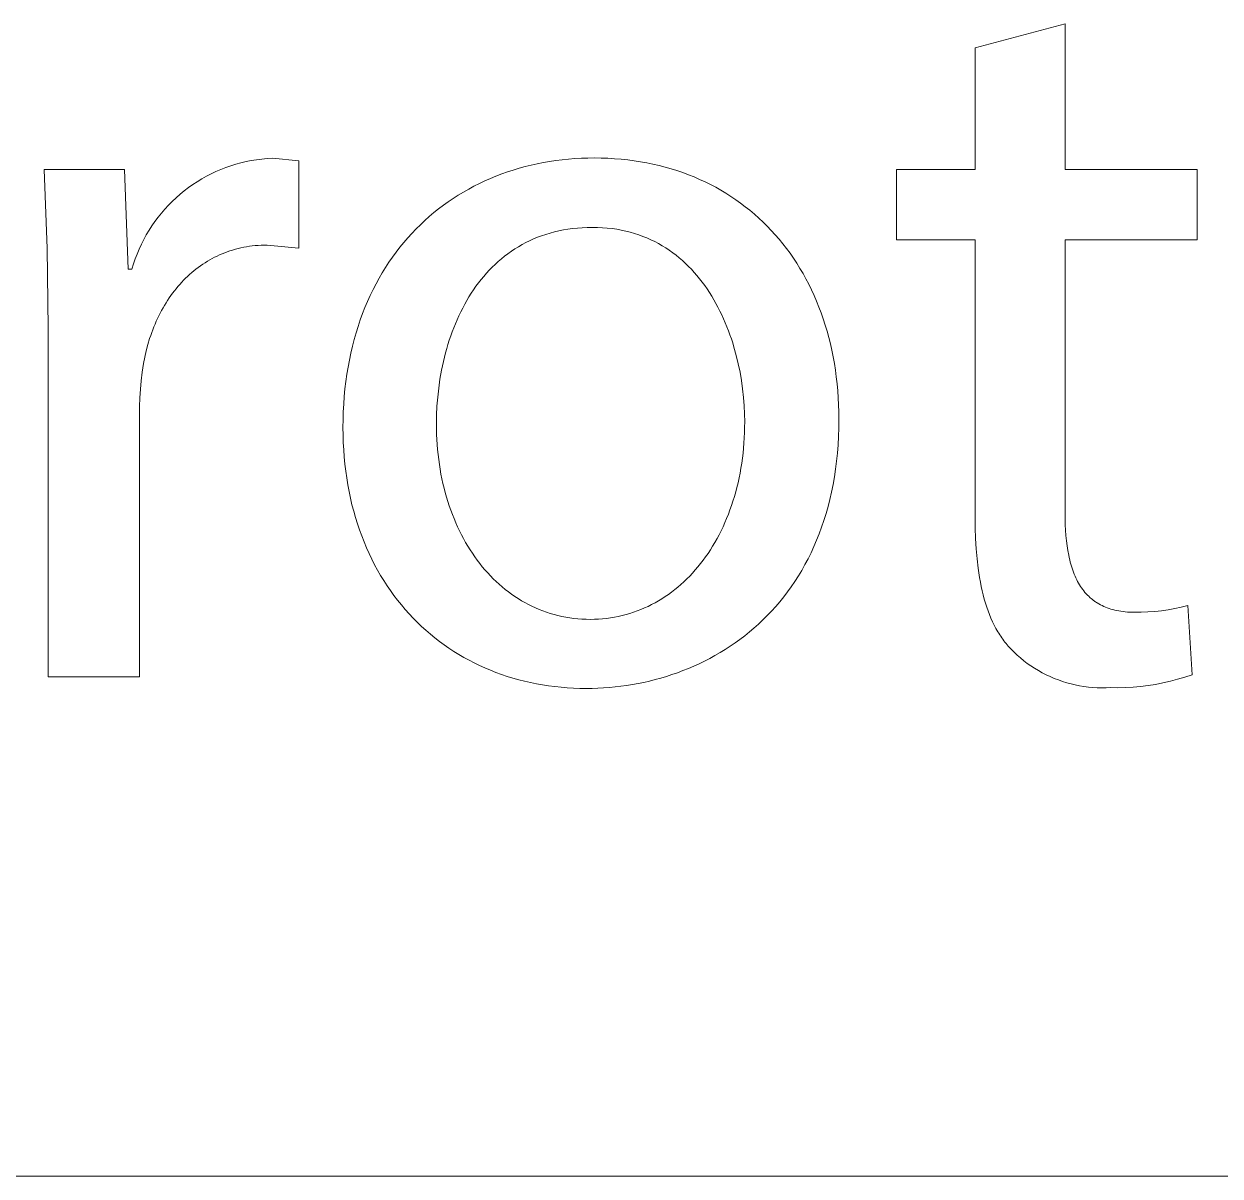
# Model space of a CAD drawing. Header units: millimetres. Extents: x 0 to 4030, y 0 to 2816.
# Drawn here: x 3394.1 to 3440.13, y 0 to 44.34 of the extents above; entities that cross this region are included whole.
import ezdxf

# ---------------------------------------------------------------- set-up
doc = ezdxf.new("R2010")
doc.units = ezdxf.units.MM
doc.header["$MEASUREMENT"] = 0
doc.layers.add('Domyślny', color=7, linetype='Continuous', true_color=0x000000)

msp = doc.modelspace()

# ---------------------------------------------------------------- linework, layer by layer
at = {"layer": 'Domyślny', "color": 18, "lineweight": 15, "true_color": 0x000000}
for p, q in [((3430.705, 43.412), (3434.167, 44.338)), ((3434.167, 44.338), (3434.167, 38.741)), ((3430.705, 38.741), (3430.705, 43.412)), ((3403.052, 39.113), (3403.255, 39.139)), ((3403.255, 39.139), (3403.458, 39.159)), ((3403.458, 39.159), (3403.662, 39.171)), ((3403.662, 39.171), (3404.682, 39.063)), ((3414.811, 39.109), (3415.056, 39.134)), ((3415.056, 39.134), (3415.303, 39.154)), ((3415.303, 39.154), (3415.551, 39.168)), ((3415.551, 39.168), (3415.802, 39.176)), ((3415.802, 39.176), (3416.054, 39.179)), ((3416.054, 39.179), (3416.315, 39.176)), ((3416.315, 39.176), (3416.574, 39.167)), ((3416.574, 39.167), (3416.83, 39.152)), ((3416.83, 39.152), (3417.084, 39.131)), ((3417.084, 39.131), (3417.334, 39.105)), ((3394.998, 35.689), (3394.872, 38.741)), ((3394.872, 38.741), (3397.972, 38.741)), ((3397.972, 38.741), (3398.106, 34.903)), ((3401.487, 38.655), (3401.675, 38.735)), ((3401.675, 38.735), (3401.865, 38.81)), ((3401.865, 38.81), (3402.058, 38.878)), ((3402.058, 38.878), (3402.253, 38.938)), ((3402.253, 38.938), (3402.451, 38.993)), ((3402.451, 38.993), (3402.65, 39.04)), ((3402.65, 39.04), (3402.85, 39.08)), ((3402.85, 39.08), (3403.052, 39.113)), ((3404.682, 39.063), (3404.682, 35.708)), ((3412.706, 38.641), (3412.93, 38.714)), ((3412.93, 38.714), (3413.157, 38.783)), ((3413.157, 38.783), (3413.387, 38.845)), ((3413.387, 38.845), (3413.618, 38.903)), ((3413.618, 38.903), (3413.852, 38.955)), ((3413.852, 38.955), (3414.089, 39.002)), ((3414.089, 39.002), (3414.327, 39.043)), ((3414.327, 39.043), (3414.568, 39.079)), ((3414.568, 39.079), (3414.811, 39.109)), ((3417.334, 39.105), (3417.582, 39.073)), ((3417.582, 39.073), (3417.827, 39.035)), ((3417.827, 39.035), (3418.068, 38.992)), ((3418.068, 38.992), (3418.307, 38.943)), ((3418.307, 38.943), (3418.543, 38.888)), ((3418.543, 38.888), (3418.776, 38.828)), ((3418.776, 38.828), (3419.005, 38.763)), ((3419.005, 38.763), (3419.231, 38.692)), ((3419.231, 38.692), (3419.454, 38.616)), ((3427.685, 36.03), (3427.685, 38.741)), ((3427.685, 38.741), (3430.705, 38.741)), ((3434.167, 38.741), (3439.254, 38.741)), ((3439.254, 38.741), (3439.254, 36.03)), ((3400.597, 38.155), (3400.767, 38.267)), ((3400.767, 38.267), (3400.942, 38.373)), ((3400.942, 38.373), (3401.121, 38.473)), ((3401.121, 38.473), (3401.302, 38.567)), ((3401.302, 38.567), (3401.487, 38.655)), ((3411.626, 38.196), (3411.836, 38.296)), ((3411.836, 38.296), (3412.05, 38.39)), ((3412.05, 38.39), (3412.266, 38.479)), ((3412.266, 38.479), (3412.485, 38.563)), ((3412.485, 38.563), (3412.706, 38.641)), ((3419.454, 38.616), (3419.674, 38.535)), ((3419.674, 38.535), (3419.89, 38.448)), ((3419.89, 38.448), (3420.103, 38.356)), ((3420.103, 38.356), (3420.313, 38.259)), ((3420.313, 38.259), (3420.519, 38.157)), ((3399.955, 37.648), (3400.109, 37.783)), ((3400.109, 37.783), (3400.267, 37.913)), ((3400.267, 37.913), (3400.43, 38.037)), ((3400.43, 38.037), (3400.597, 38.155)), ((3410.621, 37.623), (3410.816, 37.748)), ((3410.816, 37.748), (3411.013, 37.868)), ((3411.013, 37.868), (3411.215, 37.982)), ((3411.215, 37.982), (3411.419, 38.092)), ((3411.419, 38.092), (3411.626, 38.196)), ((3420.519, 38.157), (3420.721, 38.05)), ((3420.721, 38.05), (3420.92, 37.938)), ((3420.92, 37.938), (3421.116, 37.821)), ((3421.116, 37.821), (3421.308, 37.699)), ((3399.523, 37.213), (3399.662, 37.363)), ((3399.662, 37.363), (3399.806, 37.508)), ((3399.806, 37.508), (3399.955, 37.648)), ((3410.058, 37.219), (3410.242, 37.359)), ((3410.242, 37.359), (3410.43, 37.493)), ((3410.43, 37.493), (3410.621, 37.623)), ((3421.308, 37.699), (3421.496, 37.573)), ((3421.496, 37.573), (3421.68, 37.441)), ((3421.68, 37.441), (3421.86, 37.305)), ((3421.86, 37.305), (3422.037, 37.165)), ((3399.139, 36.735), (3399.262, 36.899)), ((3399.262, 36.899), (3399.39, 37.058)), ((3399.39, 37.058), (3399.523, 37.213)), ((3409.527, 36.771), (3409.7, 36.925)), ((3409.7, 36.925), (3409.877, 37.075)), ((3409.877, 37.075), (3410.058, 37.219)), ((3422.037, 37.165), (3422.21, 37.019)), ((3422.21, 37.019), (3422.379, 36.869)), ((3422.379, 36.869), (3422.544, 36.715)), ((3398.807, 36.219), (3398.912, 36.395)), ((3398.912, 36.395), (3399.023, 36.567)), ((3399.023, 36.567), (3399.139, 36.735)), ((3409.031, 36.279), (3409.192, 36.448)), ((3409.192, 36.448), (3409.358, 36.612)), ((3409.358, 36.612), (3409.527, 36.771)), ((3414.684, 36.374), (3414.513, 36.334)), ((3414.858, 36.409), (3414.684, 36.374)), ((3415.035, 36.439), (3414.858, 36.409)), ((3415.216, 36.464), (3415.035, 36.439)), ((3415.4, 36.483), (3415.216, 36.464)), ((3415.587, 36.497), (3415.4, 36.483)), ((3415.779, 36.505), (3415.587, 36.497)), ((3415.973, 36.508), (3415.779, 36.505)), ((3416.168, 36.505), (3415.973, 36.508)), ((3416.36, 36.496), (3416.168, 36.505)), ((3416.547, 36.481), (3416.36, 36.496)), ((3416.731, 36.46), (3416.547, 36.481)), ((3416.912, 36.434), (3416.731, 36.46)), ((3417.088, 36.402), (3416.912, 36.434)), ((3417.262, 36.364), (3417.088, 36.402)), ((3422.544, 36.715), (3422.704, 36.556)), ((3422.704, 36.556), (3422.861, 36.392)), ((3422.861, 36.392), (3423.014, 36.224)), ((3398.617, 35.857), (3398.709, 36.04)), ((3398.709, 36.04), (3398.807, 36.219)), ((3408.57, 35.744), (3408.72, 35.927)), ((3408.72, 35.927), (3408.873, 36.105)), ((3408.873, 36.105), (3409.031, 36.279)), ((3413.413, 35.921), (3413.269, 35.844)), ((3413.56, 35.994), (3413.413, 35.921)), ((3413.711, 36.062), (3413.56, 35.994)), ((3413.865, 36.126), (3413.711, 36.062)), ((3414.022, 36.185), (3413.865, 36.126)), ((3414.182, 36.239), (3414.022, 36.185)), ((3414.346, 36.289), (3414.182, 36.239)), ((3414.513, 36.334), (3414.346, 36.289)), ((3417.431, 36.322), (3417.262, 36.364)), ((3417.597, 36.274), (3417.431, 36.322)), ((3417.76, 36.221), (3417.597, 36.274)), ((3417.919, 36.163), (3417.76, 36.221)), ((3418.074, 36.1), (3417.919, 36.163)), ((3418.226, 36.032), (3418.074, 36.1)), ((3418.375, 35.96), (3418.226, 36.032)), ((3418.52, 35.883), (3418.375, 35.96)), ((3423.014, 36.224), (3423.162, 36.052)), ((3423.162, 36.052), (3423.307, 35.876)), ((3430.705, 36.03), (3427.685, 36.03)), ((3430.705, 25.374), (3430.705, 36.03)), ((3439.254, 36.03), (3434.167, 36.03)), ((3434.167, 36.03), (3434.167, 25.509)), ((3395.033, 32.635), (3394.998, 35.689)), ((3398.379, 35.292), (3398.452, 35.483)), ((3398.452, 35.483), (3398.531, 35.672)), ((3398.531, 35.672), (3398.617, 35.857)), ((3401.628, 35.449), (3401.531, 35.405)), ((3401.726, 35.492), (3401.628, 35.449)), ((3401.825, 35.531), (3401.726, 35.492)), ((3401.926, 35.569), (3401.825, 35.531)), ((3402.028, 35.604), (3401.926, 35.569)), ((3402.131, 35.637), (3402.028, 35.604)), ((3402.235, 35.667), (3402.131, 35.637)), ((3402.341, 35.695), (3402.235, 35.667)), ((3402.448, 35.72), (3402.341, 35.695)), ((3402.556, 35.742), (3402.448, 35.72)), ((3402.665, 35.762), (3402.556, 35.742)), ((3402.775, 35.78), (3402.665, 35.762)), ((3402.887, 35.795), (3402.775, 35.78)), ((3402.999, 35.807), (3402.887, 35.795)), ((3403.113, 35.817), (3402.999, 35.807)), ((3403.228, 35.823), (3403.113, 35.817)), ((3403.344, 35.828), (3403.228, 35.823)), ((3403.461, 35.829), (3403.344, 35.828)), ((3404.682, 35.708), (3403.461, 35.829)), ((3408.285, 35.364), (3408.425, 35.556)), ((3408.425, 35.556), (3408.57, 35.744)), ((3412.726, 35.496), (3412.599, 35.399)), ((3412.857, 35.589), (3412.726, 35.496)), ((3412.991, 35.678), (3412.857, 35.589)), ((3413.129, 35.763), (3412.991, 35.678)), ((3413.269, 35.844), (3413.129, 35.763)), ((3418.662, 35.802), (3418.52, 35.883)), ((3418.8, 35.717), (3418.662, 35.802)), ((3418.935, 35.627), (3418.8, 35.717)), ((3419.066, 35.534), (3418.935, 35.627)), ((3419.195, 35.436), (3419.066, 35.534)), ((3423.307, 35.876), (3423.447, 35.695)), ((3423.447, 35.695), (3423.583, 35.511)), ((3423.583, 35.511), (3423.714, 35.322)), ((3398.254, 34.903), (3398.313, 35.099)), ((3398.313, 35.099), (3398.379, 35.292)), ((3400.891, 35.029), (3400.805, 34.967)), ((3400.978, 35.089), (3400.891, 35.029)), ((3401.067, 35.147), (3400.978, 35.089)), ((3401.157, 35.203), (3401.067, 35.147)), ((3401.249, 35.257), (3401.157, 35.203)), ((3401.341, 35.309), (3401.249, 35.257)), ((3401.436, 35.358), (3401.341, 35.309)), ((3401.531, 35.405), (3401.436, 35.358)), ((3408.016, 34.965), (3408.148, 35.167)), ((3408.148, 35.167), (3408.285, 35.364)), ((3412.235, 35.086), (3412.12, 34.975)), ((3412.353, 35.194), (3412.235, 35.086)), ((3412.474, 35.298), (3412.353, 35.194)), ((3412.599, 35.399), (3412.474, 35.298)), ((3419.32, 35.335), (3419.195, 35.436)), ((3419.441, 35.23), (3419.32, 35.335)), ((3419.56, 35.121), (3419.441, 35.23)), ((3419.675, 35.009), (3419.56, 35.121)), ((3419.787, 34.894), (3419.675, 35.009)), ((3423.714, 35.322), (3423.841, 35.129)), ((3423.841, 35.129), (3423.964, 34.932)), ((3398.106, 34.903), (3398.254, 34.903)), ((3400.319, 34.549), (3400.243, 34.472)), ((3400.396, 34.624), (3400.319, 34.549)), ((3400.475, 34.696), (3400.396, 34.624)), ((3400.555, 34.767), (3400.475, 34.696)), ((3400.637, 34.836), (3400.555, 34.767)), ((3400.72, 34.902), (3400.637, 34.836)), ((3400.805, 34.967), (3400.72, 34.902)), ((3407.648, 34.333), (3407.766, 34.548)), ((3407.766, 34.548), (3407.889, 34.759)), ((3407.889, 34.759), (3408.016, 34.965)), ((3411.794, 34.621), (3411.692, 34.497)), ((3411.9, 34.742), (3411.794, 34.621)), ((3412.008, 34.86), (3411.9, 34.742)), ((3412.12, 34.975), (3412.008, 34.86)), ((3419.895, 34.775), (3419.787, 34.894)), ((3420.001, 34.653), (3419.895, 34.775)), ((3420.103, 34.528), (3420.001, 34.653)), ((3420.202, 34.401), (3420.103, 34.528)), ((3423.964, 34.932), (3424.082, 34.731)), ((3424.082, 34.731), (3424.196, 34.526)), ((3424.196, 34.526), (3424.305, 34.317)), ((3399.955, 34.147), (3399.887, 34.061)), ((3400.025, 34.231), (3399.955, 34.147)), ((3400.096, 34.313), (3400.025, 34.231)), ((3400.169, 34.394), (3400.096, 34.313)), ((3400.243, 34.472), (3400.169, 34.394)), ((3407.426, 33.888), (3407.535, 34.113)), ((3407.535, 34.113), (3407.648, 34.333)), ((3411.403, 34.107), (3411.313, 33.972)), ((3411.496, 34.24), (3411.403, 34.107)), ((3411.593, 34.37), (3411.496, 34.24)), ((3411.692, 34.497), (3411.593, 34.37)), ((3420.298, 34.27), (3420.202, 34.401)), ((3420.391, 34.137), (3420.298, 34.27)), ((3420.481, 34.002), (3420.391, 34.137)), ((3424.305, 34.317), (3424.409, 34.104)), ((3424.409, 34.104), (3424.509, 33.888)), ((3399.629, 33.699), (3399.569, 33.604)), ((3399.691, 33.792), (3399.629, 33.699)), ((3399.755, 33.883), (3399.691, 33.792)), ((3399.82, 33.973), (3399.755, 33.883)), ((3399.887, 34.061), (3399.82, 33.973)), ((3407.224, 33.426), (3407.323, 33.66)), ((3407.323, 33.66), (3407.426, 33.888)), ((3411.143, 33.693), (3411.062, 33.55)), ((3411.226, 33.834), (3411.143, 33.693)), ((3411.313, 33.972), (3411.226, 33.834)), ((3420.567, 33.864), (3420.481, 34.002)), ((3420.651, 33.723), (3420.567, 33.864)), ((3420.732, 33.581), (3420.651, 33.723)), ((3424.509, 33.888), (3424.604, 33.668)), ((3424.604, 33.668), (3424.695, 33.444)), ((3399.344, 33.209), (3399.292, 33.106)), ((3399.398, 33.31), (3399.344, 33.209)), ((3399.453, 33.41), (3399.398, 33.31)), ((3399.51, 33.508), (3399.453, 33.41)), ((3399.569, 33.604), (3399.51, 33.508)), ((3407.042, 32.946), (3407.131, 33.189)), ((3407.131, 33.189), (3407.224, 33.426)), ((3410.909, 33.257), (3410.837, 33.107)), ((3410.984, 33.405), (3410.909, 33.257)), ((3411.062, 33.55), (3410.984, 33.405)), ((3420.809, 33.436), (3420.732, 33.581)), ((3420.884, 33.29), (3420.809, 33.436)), ((3420.955, 33.141), (3420.884, 33.29)), ((3424.695, 33.444), (3424.78, 33.217)), ((3424.78, 33.217), (3424.861, 32.986)), ((3399.146, 32.788), (3399.101, 32.679)), ((3399.193, 32.895), (3399.146, 32.788)), ((3399.242, 33.001), (3399.193, 32.895)), ((3399.292, 33.106), (3399.242, 33.001)), ((3406.881, 32.449), (3406.959, 32.7)), ((3406.959, 32.7), (3407.042, 32.946)), ((3410.702, 32.802), (3410.639, 32.646)), ((3410.768, 32.956), (3410.702, 32.802)), ((3410.837, 33.107), (3410.768, 32.956)), ((3421.024, 32.991), (3420.955, 33.141)), ((3421.09, 32.84), (3421.024, 32.991)), ((3421.153, 32.686), (3421.09, 32.84)), ((3421.213, 32.532), (3421.153, 32.686)), ((3424.861, 32.986), (3424.937, 32.751)), ((3424.937, 32.751), (3425.008, 32.513)), ((3395.033, 19.214), (3395.033, 32.635)), ((3398.937, 32.229), (3398.866, 31.996)), ((3398.976, 32.343), (3398.937, 32.229)), ((3399.016, 32.457), (3398.976, 32.343)), ((3399.057, 32.568), (3399.016, 32.457)), ((3399.101, 32.679), (3399.057, 32.568)), ((3406.808, 32.194), (3406.881, 32.449)), ((3410.522, 32.33), (3410.468, 32.169)), ((3410.579, 32.489), (3410.522, 32.33)), ((3410.639, 32.646), (3410.579, 32.489)), ((3421.27, 32.376), (3421.213, 32.532)), ((3421.324, 32.219), (3421.27, 32.376)), ((3425.008, 32.513), (3425.074, 32.272)), ((3425.074, 32.272), (3425.135, 32.027)), ((3398.866, 31.996), (3398.802, 31.757)), ((3406.679, 31.671), (3406.741, 31.935)), ((3406.741, 31.935), (3406.808, 32.194)), ((3410.368, 31.843), (3410.323, 31.678)), ((3410.417, 32.007), (3410.368, 31.843)), ((3410.468, 32.169), (3410.417, 32.007)), ((3421.375, 32.061), (3421.324, 32.219)), ((3421.424, 31.902), (3421.375, 32.061)), ((3421.512, 31.582), (3421.424, 31.902)), ((3425.135, 32.027), (3425.191, 31.779)), ((3425.191, 31.779), (3425.242, 31.528)), ((3398.746, 31.514), (3398.697, 31.266)), ((3398.802, 31.757), (3398.746, 31.514)), ((3406.572, 31.131), (3406.623, 31.403)), ((3406.623, 31.403), (3406.679, 31.671)), ((3410.24, 31.345), (3410.169, 31.008)), ((3410.28, 31.512), (3410.24, 31.345)), ((3410.323, 31.678), (3410.28, 31.512)), ((3421.59, 31.26), (3421.512, 31.582)), ((3425.242, 31.528), (3425.287, 31.273)), ((3398.649, 30.938), (3398.61, 30.608)), ((3398.697, 31.266), (3398.649, 30.938)), ((3406.488, 30.574), (3406.527, 30.854)), ((3406.527, 30.854), (3406.572, 31.131)), ((3410.169, 31.008), (3410.109, 30.667)), ((3421.657, 30.936), (3421.59, 31.26)), ((3421.713, 30.612), (3421.657, 30.936)), ((3425.287, 31.273), (3425.328, 31.016)), ((3425.328, 31.016), (3425.363, 30.755)), ((3398.61, 30.608), (3398.58, 30.278)), ((3406.454, 30.289), (3406.488, 30.574)), ((3410.109, 30.667), (3410.06, 30.324)), ((3421.758, 30.289), (3421.713, 30.612)), ((3425.363, 30.755), (3425.393, 30.491)), ((3425.393, 30.491), (3425.417, 30.224)), ((3398.56, 29.947), (3398.549, 29.615)), ((3398.58, 30.278), (3398.56, 29.947)), ((3406.405, 29.708), (3406.427, 30)), ((3406.427, 30), (3406.454, 30.289)), ((3410.022, 29.978), (3409.995, 29.632)), ((3410.06, 30.324), (3410.022, 29.978)), ((3421.793, 29.967), (3421.758, 30.289)), ((3421.818, 29.647), (3421.793, 29.967)), ((3425.417, 30.224), (3425.437, 29.954)), ((3425.437, 29.954), (3425.45, 29.681)), ((3398.549, 29.615), (3398.549, 19.214)), ((3406.39, 29.411), (3406.405, 29.708)), ((3409.995, 29.632), (3409.979, 29.285)), ((3421.833, 29.331), (3421.818, 29.647)), ((3425.45, 29.681), (3425.459, 29.405)), ((3406.377, 28.805), (3406.381, 29.11)), ((3406.381, 29.11), (3406.39, 29.411)), ((3409.979, 29.285), (3409.974, 28.939)), ((3421.838, 29.019), (3421.833, 29.331)), ((3421.836, 28.814), (3421.838, 29.019)), ((3425.461, 29.127), (3425.458, 28.792)), ((3425.459, 29.405), (3425.461, 29.127)), ((3406.38, 28.517), (3406.377, 28.805)), ((3409.974, 28.939), (3409.976, 28.739)), ((3409.976, 28.739), (3409.981, 28.541)), ((3421.821, 28.408), (3421.83, 28.61)), ((3421.83, 28.61), (3421.836, 28.814)), ((3425.458, 28.792), (3425.447, 28.463)), ((3406.389, 28.233), (3406.38, 28.517)), ((3406.404, 27.952), (3406.389, 28.233)), ((3409.981, 28.541), (3409.99, 28.344)), ((3409.99, 28.344), (3410.003, 28.149)), ((3410.003, 28.149), (3410.019, 27.956)), ((3421.792, 28.011), (3421.808, 28.209)), ((3421.808, 28.209), (3421.821, 28.408)), ((3425.429, 28.14), (3425.404, 27.823)), ((3425.447, 28.463), (3425.429, 28.14)), ((3406.424, 27.675), (3406.404, 27.952)), ((3406.451, 27.401), (3406.424, 27.675)), ((3410.019, 27.956), (3410.038, 27.764)), ((3410.038, 27.764), (3410.061, 27.574)), ((3421.722, 27.429), (3421.749, 27.621)), ((3421.749, 27.621), (3421.772, 27.815)), ((3421.772, 27.815), (3421.792, 28.011)), ((3425.404, 27.823), (3425.372, 27.511)), ((3406.483, 27.13), (3406.451, 27.401)), ((3410.061, 27.574), (3410.087, 27.387)), ((3410.087, 27.387), (3410.116, 27.201)), ((3410.116, 27.201), (3410.149, 27.017)), ((3421.658, 27.052), (3421.691, 27.239)), ((3421.691, 27.239), (3421.722, 27.429)), ((3425.334, 27.206), (3425.289, 26.906)), ((3425.372, 27.511), (3425.334, 27.206)), ((3406.52, 26.864), (3406.483, 27.13)), ((3406.563, 26.601), (3406.52, 26.864)), ((3410.149, 27.017), (3410.185, 26.835)), ((3410.185, 26.835), (3410.225, 26.655)), ((3421.58, 26.684), (3421.621, 26.867)), ((3421.621, 26.867), (3421.658, 27.052)), ((3425.289, 26.906), (3425.237, 26.612)), ((3406.611, 26.341), (3406.563, 26.601)), ((3406.665, 26.086), (3406.611, 26.341)), ((3410.225, 26.655), (3410.267, 26.478)), ((3410.267, 26.478), (3410.313, 26.302)), ((3410.313, 26.302), (3410.362, 26.129)), ((3421.44, 26.149), (3421.49, 26.325)), ((3421.49, 26.325), (3421.537, 26.503)), ((3421.537, 26.503), (3421.58, 26.684)), ((3425.179, 26.324), (3425.115, 26.042)), ((3425.237, 26.612), (3425.179, 26.324)), ((3406.724, 25.834), (3406.665, 26.086)), ((3406.789, 25.586), (3406.724, 25.834)), ((3410.362, 26.129), (3410.414, 25.958)), ((3410.414, 25.958), (3410.469, 25.79)), ((3410.469, 25.79), (3410.527, 25.624)), ((3421.271, 25.636), (3421.33, 25.804)), ((3421.33, 25.804), (3421.386, 25.975)), ((3421.386, 25.975), (3421.44, 26.149)), ((3425.115, 26.042), (3425.045, 25.765)), ((3406.858, 25.341), (3406.789, 25.586)), ((3406.933, 25.101), (3406.858, 25.341)), ((3410.527, 25.624), (3410.588, 25.46)), ((3410.588, 25.46), (3410.652, 25.299)), ((3421.143, 25.307), (3421.208, 25.47)), ((3421.208, 25.47), (3421.271, 25.636)), ((3424.968, 25.494), (3424.886, 25.229)), ((3425.045, 25.765), (3424.968, 25.494)), ((3430.709, 24.95), (3430.705, 25.374)), ((3434.167, 25.509), (3434.169, 25.284)), ((3407.013, 24.864), (3406.933, 25.101)), ((3407.097, 24.632), (3407.013, 24.864)), ((3410.652, 25.299), (3410.719, 25.14)), ((3410.719, 25.14), (3410.789, 24.984)), ((3410.789, 24.984), (3410.862, 24.83)), ((3420.929, 24.834), (3421.003, 24.989)), ((3421.003, 24.989), (3421.074, 25.146)), ((3421.074, 25.146), (3421.143, 25.307)), ((3424.798, 24.97), (3424.705, 24.716)), ((3424.886, 25.229), (3424.798, 24.97)), ((3430.723, 24.54), (3430.709, 24.95)), ((3434.169, 25.284), (3434.176, 25.065)), ((3434.176, 25.065), (3434.186, 24.853)), ((3407.187, 24.403), (3407.097, 24.632)), ((3407.282, 24.178), (3407.187, 24.403)), ((3410.862, 24.83), (3410.937, 24.679)), ((3410.937, 24.679), (3411.016, 24.531)), ((3411.016, 24.531), (3411.097, 24.386)), ((3420.69, 24.386), (3420.772, 24.532)), ((3420.772, 24.532), (3420.852, 24.681)), ((3420.852, 24.681), (3420.929, 24.834)), ((3424.606, 24.467), (3424.501, 24.225)), ((3424.705, 24.716), (3424.606, 24.467)), ((3430.746, 24.142), (3430.723, 24.54)), ((3434.186, 24.853), (3434.201, 24.647)), ((3434.201, 24.647), (3434.221, 24.448)), ((3434.221, 24.448), (3434.245, 24.255)), ((3407.381, 23.957), (3407.282, 24.178)), ((3407.485, 23.741), (3407.381, 23.957)), ((3411.097, 24.386), (3411.181, 24.244)), ((3411.181, 24.244), (3411.267, 24.104)), ((3411.267, 24.104), (3411.357, 23.967)), ((3411.357, 23.967), (3411.448, 23.834)), ((3420.333, 23.83), (3420.426, 23.964)), ((3420.426, 23.964), (3420.516, 24.102)), ((3420.516, 24.102), (3420.604, 24.242)), ((3420.604, 24.242), (3420.69, 24.386)), ((3424.391, 23.988), (3424.277, 23.756)), ((3424.501, 24.225), (3424.391, 23.988)), ((3430.779, 23.759), (3430.746, 24.142)), ((3434.245, 24.255), (3434.274, 24.068)), ((3434.274, 24.068), (3434.307, 23.888)), ((3407.594, 23.528), (3407.485, 23.741)), ((3407.707, 23.32), (3407.594, 23.528)), ((3411.448, 23.834), (3411.543, 23.703)), ((3411.543, 23.703), (3411.64, 23.576)), ((3411.64, 23.576), (3411.739, 23.451)), ((3420.038, 23.446), (3420.139, 23.571)), ((3420.139, 23.571), (3420.237, 23.699)), ((3420.237, 23.699), (3420.333, 23.83)), ((3424.157, 23.53), (3424.032, 23.31)), ((3424.277, 23.756), (3424.157, 23.53)), ((3430.822, 23.389), (3430.779, 23.759)), ((3434.307, 23.888), (3434.326, 23.801)), ((3434.326, 23.801), (3434.346, 23.715)), ((3434.346, 23.715), (3434.367, 23.631)), ((3434.367, 23.631), (3434.389, 23.548)), ((3434.389, 23.548), (3434.413, 23.467)), ((3407.825, 23.115), (3407.707, 23.32)), ((3407.947, 22.915), (3407.825, 23.115)), ((3411.739, 23.451), (3411.842, 23.33)), ((3411.842, 23.33), (3411.946, 23.212)), ((3411.946, 23.212), (3412.053, 23.097)), ((3412.053, 23.097), (3412.162, 22.986)), ((3419.61, 22.98), (3419.721, 23.091)), ((3419.721, 23.091), (3419.829, 23.206)), ((3419.829, 23.206), (3419.934, 23.324)), ((3419.934, 23.324), (3420.038, 23.446)), ((3423.902, 23.095), (3423.768, 22.885)), ((3424.032, 23.31), (3423.902, 23.095)), ((3430.848, 23.209), (3430.822, 23.389)), ((3430.876, 23.032), (3430.848, 23.209)), ((3430.907, 22.86), (3430.876, 23.032)), ((3434.413, 23.467), (3434.438, 23.388)), ((3434.438, 23.388), (3434.465, 23.311)), ((3434.465, 23.311), (3434.492, 23.235)), ((3434.492, 23.235), (3434.521, 23.161)), ((3434.521, 23.161), (3434.552, 23.089)), ((3434.552, 23.089), (3434.583, 23.018)), ((3434.583, 23.018), (3434.616, 22.949)), ((3408.074, 22.72), (3407.947, 22.915)), ((3408.205, 22.528), (3408.074, 22.72)), ((3412.162, 22.986), (3412.274, 22.878)), ((3412.274, 22.878), (3412.388, 22.773)), ((3412.388, 22.773), (3412.504, 22.672)), ((3412.504, 22.672), (3412.623, 22.575)), ((3412.623, 22.575), (3412.744, 22.481)), ((3419.025, 22.475), (3419.147, 22.569)), ((3419.147, 22.569), (3419.266, 22.666)), ((3419.266, 22.666), (3419.383, 22.767)), ((3419.383, 22.767), (3419.498, 22.872)), ((3419.498, 22.872), (3419.61, 22.98)), ((3423.629, 22.681), (3423.486, 22.483)), ((3423.768, 22.885), (3423.629, 22.681)), ((3430.941, 22.691), (3430.907, 22.86)), ((3430.977, 22.525), (3430.941, 22.691)), ((3434.616, 22.949), (3434.651, 22.882)), ((3434.651, 22.882), (3434.687, 22.817)), ((3434.687, 22.817), (3434.724, 22.754)), ((3434.724, 22.754), (3434.763, 22.692)), ((3434.763, 22.692), (3434.803, 22.632)), ((3434.803, 22.632), (3434.845, 22.574)), ((3434.845, 22.574), (3434.888, 22.517)), ((3408.34, 22.341), (3408.205, 22.528)), ((3408.48, 22.158), (3408.34, 22.341)), ((3408.623, 21.979), (3408.48, 22.158)), ((3412.744, 22.481), (3412.866, 22.391)), ((3412.866, 22.391), (3412.992, 22.304)), ((3412.992, 22.304), (3413.119, 22.221)), ((3413.119, 22.221), (3413.248, 22.142)), ((3413.248, 22.142), (3413.379, 22.067)), ((3418.387, 22.062), (3418.519, 22.137)), ((3418.519, 22.137), (3418.648, 22.216)), ((3418.648, 22.216), (3418.776, 22.298)), ((3418.776, 22.298), (3418.902, 22.385)), ((3418.902, 22.385), (3419.025, 22.475)), ((3423.187, 22.102), (3423.031, 21.92)), ((3423.338, 22.29), (3423.187, 22.102)), ((3423.486, 22.483), (3423.338, 22.29)), ((3431.017, 22.363), (3430.977, 22.525)), ((3431.059, 22.205), (3431.017, 22.363)), ((3431.105, 22.05), (3431.059, 22.205)), ((3434.888, 22.517), (3434.933, 22.463)), ((3434.933, 22.463), (3434.979, 22.41)), ((3434.979, 22.41), (3435.026, 22.359)), ((3435.026, 22.359), (3435.075, 22.31)), ((3435.075, 22.31), (3435.126, 22.263)), ((3435.126, 22.263), (3435.178, 22.217)), ((3435.178, 22.217), (3435.205, 22.195)), ((3435.205, 22.195), (3435.232, 22.173)), ((3435.232, 22.173), (3435.26, 22.152)), ((3435.26, 22.152), (3435.288, 22.132)), ((3435.288, 22.132), (3435.316, 22.112)), ((3435.316, 22.112), (3435.344, 22.092)), ((3408.771, 21.805), (3408.623, 21.979)), ((3408.923, 21.635), (3408.771, 21.805)), ((3413.379, 22.067), (3413.513, 21.996)), ((3413.513, 21.996), (3413.648, 21.928)), ((3413.648, 21.928), (3413.785, 21.865)), ((3413.785, 21.865), (3413.925, 21.805)), ((3413.925, 21.805), (3414.066, 21.75)), ((3414.066, 21.75), (3414.209, 21.699)), ((3414.209, 21.699), (3414.353, 21.652)), ((3414.353, 21.652), (3414.5, 21.609)), ((3417.27, 21.607), (3417.416, 21.65)), ((3417.416, 21.65), (3417.56, 21.696)), ((3417.56, 21.696), (3417.702, 21.747)), ((3417.702, 21.747), (3417.843, 21.802)), ((3417.843, 21.802), (3417.982, 21.861)), ((3417.982, 21.861), (3418.119, 21.924)), ((3418.119, 21.924), (3418.254, 21.991)), ((3418.254, 21.991), (3418.387, 22.062)), ((3422.871, 21.743), (3422.708, 21.571)), ((3423.031, 21.92), (3422.871, 21.743)), ((3431.153, 21.899), (3431.105, 22.05)), ((3431.204, 21.752), (3431.153, 21.899)), ((3431.259, 21.609), (3431.204, 21.752)), ((3435.344, 22.092), (3435.374, 22.073)), ((3435.374, 22.073), (3435.403, 22.054)), ((3435.403, 22.054), (3435.463, 22.018)), ((3435.463, 22.018), (3435.525, 21.983)), ((3435.525, 21.983), (3435.589, 21.951)), ((3435.589, 21.951), (3435.654, 21.921)), ((3435.654, 21.921), (3435.72, 21.892)), ((3435.72, 21.892), (3435.789, 21.865)), ((3435.789, 21.865), (3435.859, 21.841)), ((3435.859, 21.841), (3435.931, 21.818)), ((3435.931, 21.818), (3436.005, 21.797)), ((3436.005, 21.797), (3436.08, 21.778)), ((3436.08, 21.778), (3436.157, 21.761)), ((3436.157, 21.761), (3436.236, 21.746)), ((3436.236, 21.746), (3436.316, 21.733)), ((3436.316, 21.733), (3436.399, 21.722)), ((3436.399, 21.722), (3436.483, 21.713)), ((3436.483, 21.713), (3436.569, 21.706)), ((3436.569, 21.706), (3436.657, 21.701)), ((3436.657, 21.701), (3436.747, 21.698)), ((3436.747, 21.698), (3436.838, 21.697)), ((3436.838, 21.697), (3437.097, 21.699)), ((3437.097, 21.699), (3437.357, 21.709)), ((3437.357, 21.709), (3437.615, 21.728)), ((3437.615, 21.728), (3437.873, 21.756)), ((3437.873, 21.756), (3438.13, 21.792)), ((3438.13, 21.792), (3438.386, 21.837)), ((3438.386, 21.837), (3438.639, 21.89)), ((3438.639, 21.89), (3438.891, 21.952)), ((3438.891, 21.952), (3439.052, 19.295)), ((3409.078, 21.47), (3408.923, 21.635)), ((3409.238, 21.31), (3409.078, 21.47)), ((3409.401, 21.153), (3409.238, 21.31)), ((3414.5, 21.609), (3414.648, 21.571)), ((3414.648, 21.571), (3414.798, 21.536)), ((3414.798, 21.536), (3414.95, 21.507)), ((3414.95, 21.507), (3415.103, 21.481)), ((3415.103, 21.481), (3415.258, 21.461)), ((3415.258, 21.461), (3415.414, 21.444)), ((3415.414, 21.444), (3415.572, 21.433)), ((3415.572, 21.433), (3415.732, 21.426)), ((3415.732, 21.426), (3415.893, 21.423)), ((3415.893, 21.423), (3416.051, 21.426)), ((3416.051, 21.426), (3416.208, 21.433)), ((3416.208, 21.433), (3416.364, 21.444)), ((3416.364, 21.444), (3416.519, 21.46)), ((3416.519, 21.46), (3416.672, 21.481)), ((3416.672, 21.481), (3416.824, 21.506)), ((3416.824, 21.506), (3416.974, 21.535)), ((3416.974, 21.535), (3417.123, 21.569)), ((3417.123, 21.569), (3417.27, 21.607)), ((3422.37, 21.244), (3422.195, 21.088)), ((3422.54, 21.405), (3422.37, 21.244)), ((3422.708, 21.571), (3422.54, 21.405)), ((3431.316, 21.469), (3431.259, 21.609)), ((3431.377, 21.333), (3431.316, 21.469)), ((3431.441, 21.202), (3431.377, 21.333)), ((3431.508, 21.073), (3431.441, 21.202)), ((3409.568, 21.002), (3409.401, 21.153)), ((3409.739, 20.855), (3409.568, 21.002)), ((3409.913, 20.713), (3409.739, 20.855)), ((3421.837, 20.792), (3421.653, 20.652)), ((3422.018, 20.938), (3421.837, 20.792)), ((3422.195, 21.088), (3422.018, 20.938)), ((3431.579, 20.949), (3431.508, 21.073)), ((3431.615, 20.889), (3431.579, 20.949)), ((3431.653, 20.829), (3431.615, 20.889)), ((3431.691, 20.771), (3431.653, 20.829)), ((3431.73, 20.713), (3431.691, 20.771)), ((3410.091, 20.575), (3409.913, 20.713)), ((3410.273, 20.443), (3410.091, 20.575)), ((3410.457, 20.315), (3410.273, 20.443)), ((3410.645, 20.191), (3410.457, 20.315)), ((3421.084, 20.263), (3420.889, 20.144)), ((3421.277, 20.388), (3421.084, 20.263)), ((3421.466, 20.517), (3421.277, 20.388)), ((3421.653, 20.652), (3421.466, 20.517)), ((3431.77, 20.656), (3431.73, 20.713)), ((3431.811, 20.601), (3431.77, 20.656)), ((3431.852, 20.546), (3431.811, 20.601)), ((3431.895, 20.492), (3431.852, 20.546)), ((3431.938, 20.44), (3431.895, 20.492)), ((3431.982, 20.388), (3431.938, 20.44)), ((3432.028, 20.337), (3431.982, 20.388)), ((3432.074, 20.288), (3432.028, 20.337)), ((3432.194, 20.168), (3432.074, 20.288)), ((3410.837, 20.073), (3410.645, 20.191)), ((3411.031, 19.959), (3410.837, 20.073)), ((3411.229, 19.851), (3411.031, 19.959)), ((3411.43, 19.747), (3411.229, 19.851)), ((3420.29, 19.816), (3420.086, 19.717)), ((3420.492, 19.921), (3420.29, 19.816)), ((3420.692, 20.03), (3420.492, 19.921)), ((3420.889, 20.144), (3420.692, 20.03)), ((3432.318, 20.052), (3432.194, 20.168)), ((3432.447, 19.941), (3432.318, 20.052)), ((3432.579, 19.834), (3432.447, 19.941)), ((3432.714, 19.731), (3432.579, 19.834)), ((3411.634, 19.649), (3411.43, 19.747)), ((3411.841, 19.555), (3411.634, 19.649)), ((3412.051, 19.466), (3411.841, 19.555)), ((3412.263, 19.383), (3412.051, 19.466)), ((3412.478, 19.305), (3412.263, 19.383)), ((3419.25, 19.371), (3419.038, 19.297)), ((3419.462, 19.45), (3419.25, 19.371)), ((3419.672, 19.534), (3419.462, 19.45)), ((3419.88, 19.623), (3419.672, 19.534)), ((3420.086, 19.717), (3419.88, 19.623)), ((3432.853, 19.634), (3432.714, 19.731)), ((3432.996, 19.541), (3432.853, 19.634)), ((3433.141, 19.453), (3432.996, 19.541)), ((3433.29, 19.37), (3433.141, 19.453)), ((3433.441, 19.293), (3433.29, 19.37)), ((3398.549, 19.214), (3395.033, 19.214)), ((3412.696, 19.231), (3412.478, 19.305)), ((3412.917, 19.163), (3412.696, 19.231)), ((3413.14, 19.101), (3412.917, 19.163)), ((3413.366, 19.043), (3413.14, 19.101)), ((3413.594, 18.991), (3413.366, 19.043)), ((3413.824, 18.944), (3413.594, 18.991)), ((3414.057, 18.903), (3413.824, 18.944)), ((3414.292, 18.867), (3414.057, 18.903)), ((3417.294, 18.88), (3417.073, 18.85)), ((3417.515, 18.916), (3417.294, 18.88)), ((3417.735, 18.956), (3417.515, 18.916)), ((3417.954, 19), (3417.735, 18.956)), ((3418.173, 19.05), (3417.954, 19)), ((3418.391, 19.105), (3418.173, 19.05)), ((3418.608, 19.164), (3418.391, 19.105)), ((3418.823, 19.228), (3418.608, 19.164)), ((3419.038, 19.297), (3418.823, 19.228)), ((3433.595, 19.221), (3433.441, 19.293)), ((3433.751, 19.154), (3433.595, 19.221)), ((3433.909, 19.092), (3433.751, 19.154)), ((3434.07, 19.036), (3433.909, 19.092)), ((3434.232, 18.986), (3434.07, 19.036)), ((3434.396, 18.941), (3434.232, 18.986)), ((3434.561, 18.902), (3434.396, 18.941)), ((3434.728, 18.869), (3434.561, 18.902)), ((3437.362, 18.875), (3437.074, 18.84)), ((3437.649, 18.92), (3437.362, 18.875)), ((3437.935, 18.976), (3437.649, 18.92)), ((3438.218, 19.041), (3437.935, 18.976)), ((3438.499, 19.116), (3438.218, 19.041)), ((3438.777, 19.201), (3438.499, 19.116)), ((3439.052, 19.295), (3438.777, 19.201)), ((3414.529, 18.836), (3414.292, 18.867)), ((3414.768, 18.811), (3414.529, 18.836)), ((3415.01, 18.791), (3414.768, 18.811)), ((3415.253, 18.777), (3415.01, 18.791)), ((3415.498, 18.769), (3415.253, 18.777)), ((3415.745, 18.766), (3415.498, 18.769)), ((3415.966, 18.768), (3415.745, 18.766)), ((3416.187, 18.775), (3415.966, 18.768)), ((3416.409, 18.787), (3416.187, 18.775)), ((3416.63, 18.803), (3416.409, 18.787)), ((3416.852, 18.824), (3416.63, 18.803)), ((3417.073, 18.85), (3416.852, 18.824)), ((3434.895, 18.841), (3434.728, 18.869)), ((3435.064, 18.819), (3434.895, 18.841)), ((3435.233, 18.803), (3435.064, 18.819)), ((3435.403, 18.793), (3435.233, 18.803)), ((3435.572, 18.789), (3435.403, 18.793)), ((3435.742, 18.791), (3435.572, 18.789)), ((3435.912, 18.798), (3435.742, 18.791)), ((3436.203, 18.793), (3435.912, 18.798)), ((3436.494, 18.799), (3436.203, 18.793)), ((3436.784, 18.814), (3436.494, 18.799)), ((3437.074, 18.84), (3436.784, 18.814)), ((4026.416, 0), (0, 0)), ((4026.416, 0), (2507.18, 0))]:
    msp.add_line(p, q, dxfattribs=at)

doc.saveas('drawing.dxf')
